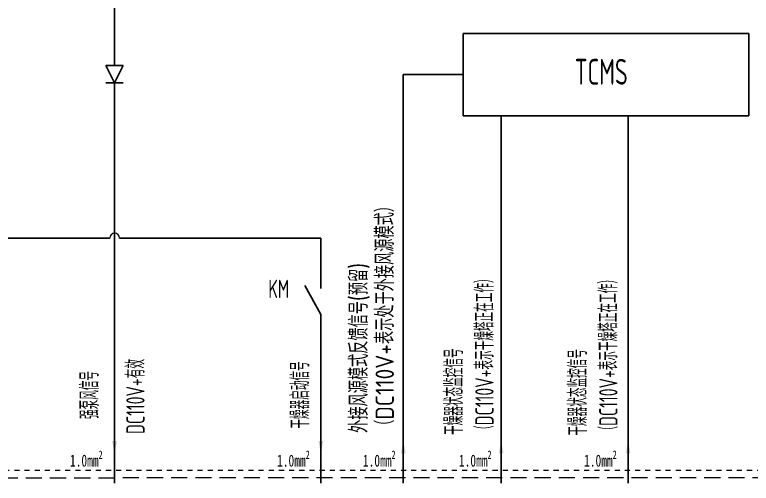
# Model space of a CAD drawing. Header units: millimetres. Extents: x 0 to 840, y 0 to 594.
# Drawn here: x 398.3 to 543.1, y 374.1 to 466.3 of the extents above; entities that cross this region are included whole.
import ezdxf

# ---------------------------------------------------------------- set-up
doc = ezdxf.new("R2010")
doc.units = ezdxf.units.MM
doc.linetypes.add('HIDDEN', pattern=[9.525, 6.35, -3.175])
doc.linetypes.add('虚线', pattern=[2, 1, -1])
for name, color, linetype, lineweight in [('BLK_0.5mm^2', 7, 'Continuous', 18), ('尺寸线层', 3, 'Continuous', 13), ('标注', 3, 'Continuous', 18), ('虚线', 2, 'HIDDEN', 18), ('虚线层', 6, '虚线', 13)]:
    doc.layers.add(name, color=color, linetype=linetype, lineweight=lineweight)
doc.styles.add('工程字', font='gbenor.shx', dxfattribs={"bigfont": 'gbcbig.shx'})
doc.styles.add('海泰汉字样式', font='仿宋_GB2312.ttf', dxfattribs={"width": 0.7})

msp = doc.modelspace()

# ---------------------------------------------------------------- linework, layer by layer
for p, q in [((417.96, 459.63), (417.96, 481.33)), ((486.46, 446.39), (486.46, 462.58)), ((486.46, 462.58), (542.65, 462.58)), ((542.65, 462.58), (542.65, 446.39)), ((417.96, 459.63), (417.96, 456.26)), ((416.27, 456.26), (417.96, 452.88)), ((419.65, 456.26), (416.27, 456.26)), ((417.96, 452.88), (419.65, 456.26)), ((474.69, 441.94), (474.69, 454.48)), ((474.69, 454.48), (486.46, 454.48)), ((419.65, 452.88), (416.27, 452.88)), ((417.96, 452.88), (417.96, 449.51)), ((417.96, 374.13), (417.96, 449.51)), ((486.46, 446.39), (542.65, 446.39)), ((493.92, 374.13), (493.92, 446.39)), ((518.89, 374.13), (518.89, 446.39)), ((474.69, 374.13), (474.69, 441.94)), ((371.71, 422.33), (417, 422.33)), ((418.93, 422.33), (458.53, 422.33)), ((458.53, 417.46), (458.53, 422.33)), ((458.53, 417.46), (458.53, 412.4)), ((458.53, 407.34), (455.36, 413.03)), ((458.53, 407.34), (458.53, 402.27)), ((458.53, 374.13), (458.53, 402.27))]:
    msp.add_line(p, q)
for points in [[(418.39, 382.43), (417.96, 379.73), (417.49, 382.42)], [(458.95, 382.43), (458.53, 379.73), (458.05, 382.42)], [(474.26, 380.01), (474.69, 382.71), (475.16, 380.02)], [(493.5, 380.01), (493.92, 382.71), (494.4, 380.02)], [(518.46, 380.01), (518.89, 382.71), (519.36, 380.02)]]:
    msp.add_solid(points)
at = {"layer": 'BLK_0.5mm^2'}
msp.add_arc((417.96, 422.33), 0.964, 0, 180, dxfattribs=at)
at = {"layer": '虚线', "ltscale": 0.5}
msp.add_line((190.95, 375.15), (665.26, 375.33), dxfattribs=at)
at = {"layer": '虚线层'}
msp.add_line((665.26, 376.63), (225.98, 376.63), dxfattribs=at)

# ---------------------------------------------------------------- texts
at = {"layer": '尺寸线层', "insert": (508.41, 457.57), "char_height": 5.0625, "width": 10.0366, "attachment_point": 1, "style": '海泰汉字样式'}
msp.add_mtext('{\\Fisocp2,gbcbig|c134;\\W0.7;TCMS}', dxfattribs=at)
at = {"layer": '尺寸线层', "char_height": 3.6, "attachment_point": 1, "rotation": 90, "line_spacing_factor": 0.99982}
for s, insert, width, style in [('{\\C3;（DC110V+表示处于外接风源模式）}', (469.26, 384.05), 82.6888, '工程字'), ('{\\C3;外接风源模式反馈信号(预留)}', (464.14, 384.05), 82.6888, '工程字'), ('{\\Fisocp2,gbcbig|c134;\\W0.7;\\C3;干燥器状态监控信号\\P（DC110V+表示干燥塔正在工作）}', (482.86, 383.63), 82.6888, '海泰汉字样式'), ('{\\Fisocp2,gbcbig|c134;\\W0.7;\\C3;干燥器状态监控信号\\P（DC110V+表示干燥塔正在工作）}', (507.21, 383.5), 82.6888, '海泰汉字样式'), ('{\\Fisocp2,gbcbig|c134;\\W0.7;\\C3;DC110V+有效}', (420.26, 383.81), 39.2198, '海泰汉字样式'), ('{\\Fisocp2,gbcbig|c134;\\W0.7;\\C3;干燥器启动信号}', (452.64, 384.88), 39.2198, '海泰汉字样式'), ('{\\Fisocp2,gbcbig|c134;\\W0.7;\\C3;强泵风信号}', (411.24, 386.77), 39.2198, '海泰汉字样式')]:
    msp.add_mtext(s, dxfattribs=dict(at, insert=insert, width=width, style=style))
at = {"layer": '尺寸线层', "insert": (448.18, 414.15), "char_height": 3.6, "width": 39.2198, "attachment_point": 1, "line_spacing_factor": 0.99982, "style": '海泰汉字样式'}
msp.add_mtext('{\\Fisocp2,gbcbig|c134;\\W0.7;KM}', dxfattribs=at)
at = {"layer": '标注', "color": 2, "char_height": 2.3625, "width": 8.6104, "attachment_point": 1, "style": '海泰汉字样式'}
for insert in [(409.19, 380.57), (449.89, 380.57), (466.77, 380.57), (485.64, 380.57), (510.24, 380.57)]:
    msp.add_mtext('\\A1;1.0mm{\\H0.7x;\\S2^ ;}', dxfattribs=dict(at, insert=insert))

doc.saveas('drawing.dxf')
